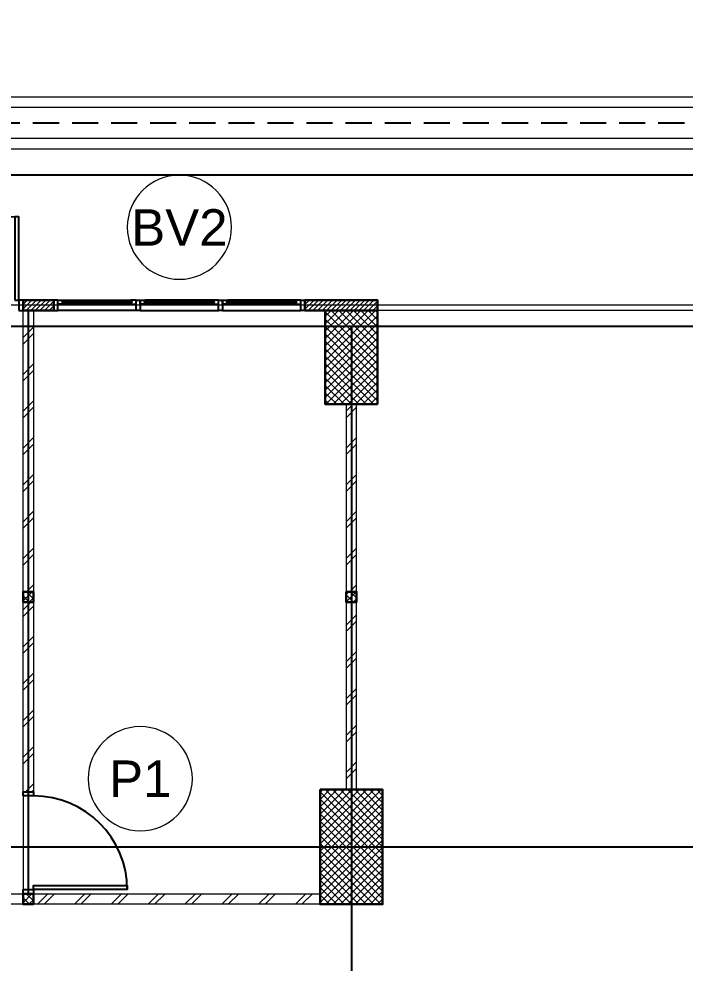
# Model space of a CAD drawing. Header units: millimetres. Extents: x -108 to 357, y -17 to 192.
# Drawn here: x 8.21 to 14.6, y 49.88 to 58.95 of the extents above; entities that cross this region are included whole.
import ezdxf
from ezdxf.enums import TextEntityAlignment as Align

# ---------------------------------------------------------------- set-up
doc = ezdxf.new("R2010")
doc.units = ezdxf.units.MM
doc.linetypes.add('$0$HIDDEN', pattern=[0.375, 0.25, -0.125])
for name, color, linetype, lineweight in [('ars', 11, 'Continuous', 0), ('KOL', 1, 'Continuous', 30), ('KOLOM', 4, 'Continuous', 9), ('lan', 7, 'Continuous', 15), ('NOT', 7, 'Continuous', 20), ('SANITAIR', 15, 'Continuous', 9), ('tem', 5, 'Continuous', 20)]:
    doc.layers.add(name, color=color, linetype=linetype, lineweight=lineweight)
doc.layers.add('as', color=1, linetype='Continuous', plot=False)
doc.layers.add('Kusen', color=30, linetype='Continuous')
doc.layers.add('POLYLINE TPAK', color=4, linetype='Continuous', lineweight=20, plot=False)
doc.styles.add('S', font='simplex', dxfattribs={"width": 0.75})
doc.styles.get("Standard").update_dxf_attribs({"font": 'arial.ttf'})

# ---------------------------------------------------------------- blocks, each defined once
blk = doc.blocks.new('NAV')
blk.add_circle((0, -0.4), 0.4)
at = {"style": 'S', "width": 0.75, "flags": 4}
blk.add_attdef('AV', text='', height=0.3, dxfattribs=at).set_placement((0, -0.4), align=Align.MIDDLE)
blk = doc.blocks.new('K 10.10')
at = {"layer": 'ars'}
h = blk.add_hatch(dxfattribs=at)
h.set_pattern_fill('_USER', color=256, scale=0.05, angle=45, double=1, pattern_type=0)
h.set_pattern_definition([(45, (0, 0), (-0.035355339, 0.035355339), []), (135, (0, 0), (-0.035355339, -0.035355339), [])])
h.paths.add_polyline_path([(1560.5383, 1380.4069), (1560.6383, 1380.4069), (1560.6383, 1380.5069), (1560.5383, 1380.5069)])
at = {"layer": 'KOL'}
blk.add_lwpolyline([(1560.5383, 1380.4069), (1560.6383, 1380.4069), (1560.6383, 1380.5069), (1560.5383, 1380.5069)], close=True, dxfattribs=at)
blk = doc.blocks.new('P.80')
at = {"layer": 'Kusen'}
for points in [[(-69.8094, -74.8368), (-69.7694, -74.8368), (-69.7694, -74.0368), (-69.8094, -74.0368)], [(-70.6094, -74.9368), (-70.5694, -74.9368), (-70.5694, -74.8368), (-70.6094, -74.8368)], [(-69.7694, -74.9368), (-69.7294, -74.9368), (-69.7294, -74.8368), (-69.7694, -74.8368)]]:
    blk.add_lwpolyline(points, close=True, dxfattribs=at)
blk.add_arc((-69.7694, -74.8368), 0.8, 90, 180, dxfattribs=at)
blk = doc.blocks.new('k1')
at = {"layer": 'ars'}
h = blk.add_hatch(dxfattribs=at)
h.set_pattern_fill('_USER', color=256, scale=0.05, angle=45, double=1, pattern_type=0)
h.set_pattern_definition([(45, (0, -5), (-0.03535534, 0.03535534), []), (135, (0, -5), (-0.03535534, -0.03535534), [])])
h.paths.add_polyline_path([(-0.3, -0.55), (0.3, -0.55), (0.3, 0.55), (-0.3, 0.55)])
at = {"layer": 'KOL'}
blk.add_lwpolyline([(-0.3, -0.55), (0.3, -0.55), (0.3, 0.55), (-0.3, 0.55)], close=True, dxfattribs=at)
blk = doc.blocks.new('k3')
at = {"layer": 'ars'}
h = blk.add_hatch(dxfattribs=at)
h.set_pattern_fill('_USER', color=256, scale=0.05, angle=45, double=1, pattern_type=0)
h.set_pattern_definition([(45, (0, -5.05), (-0.03535534, 0.03535534), []), (135, (0, -5.05), (-0.03535534, -0.03535534), [])])
h.paths.add_polyline_path([(-0.25, -0.45), (0.25, -0.45), (0.25, 0.45), (-0.25, 0.45)])
at = {"layer": 'KOL'}
blk.add_lwpolyline([(-0.25, -0.45), (0.25, -0.45), (0.25, 0.45), (-0.25, 0.45)], close=True, dxfattribs=at)
blk = doc.blocks.new('BV 241')
at = {"layer": 'Kusen'}
for p, q in [((-1.115, 0.1), (-0.465, 0.1)), ((0.325, 0.1), (-0.325, 0.1)), ((1.115, 0.1), (0.465, 0.1)), ((-0.415, 0), (-1.165, 0)), ((-0.465, 0.06), (-1.115, 0.06)), ((-0.375, 0), (0.375, 0)), ((-0.325, 0.06), (0.325, 0.06)), ((0.465, 0.06), (1.115, 0.06)), ((0.415, 0), (1.165, 0))]:
    blk.add_line(p, q, dxfattribs=at)
for points in [[(-1.205, 0), (-1.165, 0), (-1.165, 0.1), (-1.205, 0.1)], [(-0.375, 0), (-0.415, 0), (-0.415, 0.1), (-0.375, 0.1)], [(0.415, 0), (0.375, 0), (0.375, 0.1), (0.415, 0.1)], [(1.205, 0), (1.165, 0), (1.165, 0.1), (1.205, 0.1)]]:
    blk.add_lwpolyline(points, close=True, dxfattribs=at)
for points in [[(-1.115, 0.0775), (-1.115, 0.06), (-1.165, 0.06), (-1.165, 0.1), (-1.115, 0.1), (-1.115, 0.0825), (-1.125, 0.0825), (-1.125, 0.0775), (-1.115, 0.0775)], [(-0.465, 0.0775), (-0.465, 0.06), (-0.415, 0.06), (-0.415, 0.1), (-0.465, 0.1), (-0.465, 0.0825), (-0.455, 0.0825), (-0.455, 0.0775), (-0.465, 0.0775)], [(-0.325, 0.0775), (-0.325, 0.06), (-0.375, 0.06), (-0.375, 0.1), (-0.325, 0.1), (-0.325, 0.0825), (-0.335, 0.0825), (-0.335, 0.0775), (-0.325, 0.0775)], [(0.325, 0.0775), (0.325, 0.06), (0.375, 0.06), (0.375, 0.1), (0.325, 0.1), (0.325, 0.0825), (0.335, 0.0825), (0.335, 0.0775), (0.325, 0.0775)], [(0.465, 0.0775), (0.465, 0.06), (0.415, 0.06), (0.415, 0.1), (0.465, 0.1), (0.465, 0.0825), (0.455, 0.0825), (0.455, 0.0775), (0.465, 0.0775)], [(1.115, 0.0775), (1.115, 0.06), (1.165, 0.06), (1.165, 0.1), (1.115, 0.1), (1.115, 0.0825), (1.125, 0.0825), (1.125, 0.0775), (1.115, 0.0775)]]:
    blk.add_lwpolyline(points, dxfattribs=at)
at = {"layer": 'Kusen', "color": 141}
for points in [[(-1.125, 0.0775), (-0.455, 0.0775), (-0.455, 0.0825), (-1.125, 0.0825)], [(0.335, 0.0775), (-0.335, 0.0775), (-0.335, 0.0825), (0.335, 0.0825)], [(1.125, 0.0775), (0.455, 0.0775), (0.455, 0.0825), (1.125, 0.0825)]]:
    blk.add_lwpolyline(points, close=True, dxfattribs=at)
blk = doc.blocks.new('A-DAS')
at = {"layer": 'ars'}
h = blk.add_hatch(dxfattribs=at)
h.set_pattern_fill('ANSI31', color=256, scale=0.25, angle=180, style=0)
h.set_pattern_definition([(225, (-509.96873, 385.104583), (0.0220970869, -0.0220970869), [])])
h.paths.add_polyline_path([(-22.35, 58.8), (-22.055, 58.8), (-22.055, 58.9), (-22.35, 58.9)])
h = blk.add_hatch(dxfattribs=at)
h.set_pattern_fill('ANSI31', color=256, scale=0.25, angle=180, style=0)
h.set_pattern_definition([(225, (-506.863727, 385.104583), (0.0220970869, -0.0220970869), [])])
h.paths.add_polyline_path([(-19.645, 58.8), (-18.95, 58.8), (-18.95, 58.9), (-19.645, 58.9)])
h = blk.add_hatch(dxfattribs=at)
h.set_pattern_fill('TEMBOK', color=256, scale=0.25)
h.set_pattern_definition([(45, (-22.3, 3.42), (-0.1767767, 0.1767767), []), (45, (-22.2375, 3.42), (-0.1767767, 0.1767767), [])])
h.paths.add_polyline_path([(-22.25, 56.1), (-22.35, 56.1), (-22.35, 58.8), (-22.25, 58.8)])
h = blk.add_hatch(dxfattribs=at)
h.set_pattern_fill('TEMBOK', color=256, scale=0.25)
h.set_pattern_definition([(45, (-19.2, 3.42), (-0.1767767, 0.1767767), []), (45, (-19.1375, 3.42), (-0.1767767, 0.1767767), [])])
h.paths.add_polyline_path([(-19.25, 56.1), (-19.15, 56.1), (-19.15, 57.9), (-19.25, 57.9)])
h = blk.add_hatch(dxfattribs=at)
h.set_pattern_fill('TEMBOK', color=256, scale=0.25)
h.set_pattern_definition([(45, (-22.3, 4.34), (-0.1767767, 0.1767767), []), (45, (-22.2375, 4.34), (-0.1767767, 0.1767767), [])])
h.paths.add_polyline_path([(-22.25, 54.18), (-22.35, 54.18), (-22.35, 56), (-22.25, 56)])
h = blk.add_hatch(dxfattribs=at)
h.set_pattern_fill('TEMBOK', color=256, scale=0.25)
h.set_pattern_definition([(45, (-19.2, 1.72), (-0.1767767, 0.1767767), []), (45, (-19.1375, 1.72), (-0.1767767, 0.1767767), [])])
h.paths.add_polyline_path([(-19.25, 54.2), (-19.15, 54.2), (-19.15, 56), (-19.25, 56)])
h = blk.add_hatch(dxfattribs=at)
h.set_pattern_fill('TEMBOK', color=256, scale=0.25)
h.set_pattern_definition([(45, (-22.1, 3.41564), (-0.1767767, 0.1767767), []), (45, (-22.0375, 3.41564), (-0.1767767, 0.1767767), [])])
h.paths.add_polyline_path([(-22.35, 53.1), (-25.1, 53.1), (-25.1, 53.2), (-22.35, 53.2)])
h = blk.add_hatch(dxfattribs=at)
h.set_pattern_fill('TEMBOK', color=256, scale=0.25)
h.set_pattern_definition([(45, (-19.2, 3.41564), (-0.1767767, 0.1767767), []), (45, (-19.1375, 3.41564), (-0.1767767, 0.1767767), [])])
h.paths.add_polyline_path([(-19.5, 53.1), (-22.25, 53.1), (-22.25, 53.2), (-19.5, 53.2)])
blk.add_lwpolyline([(24.1, 60.1), (-25.3, 60.1)])
at = {"layer": 'as', "linetype": '$0$HIDDEN'}
blk.add_line((-4.3797, 60.6), (-37.35, 60.6), dxfattribs=at)
at = {"layer": 'as'}
for p, q in [((-22.3, 58.8), (-22.3, 53.2)), ((-37.8, 58.65), (36.6, 58.65)), ((-19.2, 58.65), (-19.2, 45.55)), ((-37.8, 53.65), (36.6, 53.65))]:
    blk.add_line(p, q, dxfattribs=at)
at = {"layer": 'KOL'}
for points in [[(-22.35, 58.8), (-22.055, 58.8), (-22.055, 58.9), (-22.35, 58.9)], [(-19.645, 58.8), (-18.95, 58.8), (-18.95, 58.9), (-19.645, 58.9)]]:
    blk.add_lwpolyline(points, close=True, dxfattribs=at)
at = {"layer": 'Kusen'}
for points in [[(-22.35, 54.14), (-22.35, 54.18), (-22.25, 54.18), (-22.25, 54.14)], [(-22.35, 53.2), (-22.35, 53.24), (-22.25, 53.24), (-22.25, 53.2)], [(-22.25, 53.24), (-22.25, 53.28), (-21.35, 53.28), (-21.35, 53.24)]]:
    blk.add_lwpolyline(points, close=True, dxfattribs=at)
blk.add_arc((-22.25, 53.24), 0.9, 0, 90, dxfattribs=at)
at = {"layer": 'lan'}
for p, q in [((-13.25, 58.8), (-18.95, 58.8)), ((-22.35, 54.14), (-22.35, 53.24))]:
    blk.add_line(p, q, dxfattribs=at)
at = {"layer": 'POLYLINE TPAK', "color": 3}
blk.add_lwpolyline([(24.15, 58.85), (-25.35, 58.85), (-25.35, 60.75), (-31.65, 60.75), (-31.65, 58.85), (-38.1, 58.85), (-38.1, 45.35), (-7.15, 45.35), (-7.15, 43.3), (-7.15, 15.95), (-38.1, 15.95), (-38.1, 2.45), (-31.65, 2.45), (-31.65, 0.55), (-25.35, 0.55), (-25.35, 2.45), (24.15, 2.45)], dxfattribs=at)
at = {"layer": 'SANITAIR'}
blk.add_lwpolyline([(-4.3797, 60.85), (-24.5, 60.85), (-24.5, 61.6), (-32.5, 61.6), (-32.5, 60.85), (-37.35, 60.85)], dxfattribs=at)
for points in [[(-4.3797, 60.75), (-24.6, 60.75), (-24.6, 61.5), (-32.4, 61.5), (-32.4, 60.75), (-37.35, 60.75, 0.414214), (-40, 58.1), (-40, 42.05), (-31.9221, 42.05)], [(-4.3797, 60.45), (-24.9, 60.45), (-24.9, 61.2), (-32.1, 61.2), (-32.1, 60.45), (-37.35, 60.45, 0.414214), (-39.7, 58.1), (-39.7, 42.35), (-31.9221, 42.35)], [(-4.3797, 60.35), (-25, 60.35), (-25, 61.1), (-32, 61.1), (-32, 60.35), (-37.35, 60.35, 0.414214), (-39.6, 58.1), (-39.6, 42.45), (-31.9221, 42.45)]]:
    blk.add_lwpolyline(points, format="xyb", dxfattribs=at)
at = {"layer": 'tem', "ltscale": 2}
for points in [[(-22.25, 56.1), (-22.35, 56.1), (-22.35, 58.8), (-22.25, 58.8)], [(-19.25, 56.1), (-19.15, 56.1), (-19.15, 57.9), (-19.25, 57.9)], [(-22.25, 54.18), (-22.35, 54.18), (-22.35, 56), (-22.25, 56)], [(-19.25, 54.2), (-19.15, 54.2), (-19.15, 56), (-19.25, 56)]]:
    blk.add_lwpolyline(points, close=True, dxfattribs=at)
at = {"layer": 'tem'}
for points in [[(-22.35, 53.1), (-25.1, 53.1), (-25.1, 53.2), (-22.35, 53.2)], [(-19.5, 53.1), (-22.25, 53.1), (-22.25, 53.2), (-19.5, 53.2)]]:
    blk.add_lwpolyline(points, close=True, dxfattribs=at)
at = {"layer": 'KOL', "xscale": -1}
blk.add_blockref('k3', (-19.2, 58.35), dxfattribs=at)
at = {"layer": 'KOL', "xscale": -1, "rotation": 180}
blk.add_blockref('k1', (-19.2, 53.65), dxfattribs=at)
at = {"layer": 'KOLOM', "extrusion": (0, 0, -1), "xscale": -1, "zscale": -1, "rotation": 180}
for p in [(-1538.2883, 1436.5069), (-1538.2883, 1433.6069)]:
    blk.add_blockref('K 10.10', p, dxfattribs=at)
at = {"layer": 'KOLOM', "extrusion": (0, 0, -1), "zscale": -1, "rotation": 180}
blk.add_blockref('K 10.10', (1579.7883, 1436.5069), dxfattribs=at)
at = {"layer": 'Kusen'}
for name, p in [('P.80', (47.3794, 133.7368)), ('BV 241', (-20.85, 58.8))]:
    blk.add_blockref(name, p, dxfattribs=at)

msp = doc.modelspace()

# ---------------------------------------------------------------- block references
msp.add_blockref('A-DAS', (30.6, -2.65))
at = {"layer": 'NOT'}
ref = msp.add_blockref('NAV', (9.75, 57.45), dxfattribs=dict(at, xscale=-1.25, yscale=1.25, zscale=1.25))
ref.add_attrib('AV', 'BV2', dxfattribs={"layer": '0', "height": 0.35, "flags": 4}).set_placement((9.75, 56.95), align=Align.MIDDLE)
ref = msp.add_blockref('NAV', (9.3742, 51.155), dxfattribs=dict(at, xscale=-1.25, yscale=1.25, zscale=1.25, rotation=180))
ref.add_attrib('AV', 'P1', dxfattribs={"layer": '0', "height": 0.35, "flags": 4}).set_placement((9.3742, 51.655), align=Align.MIDDLE)

doc.saveas('drawing.dxf')
